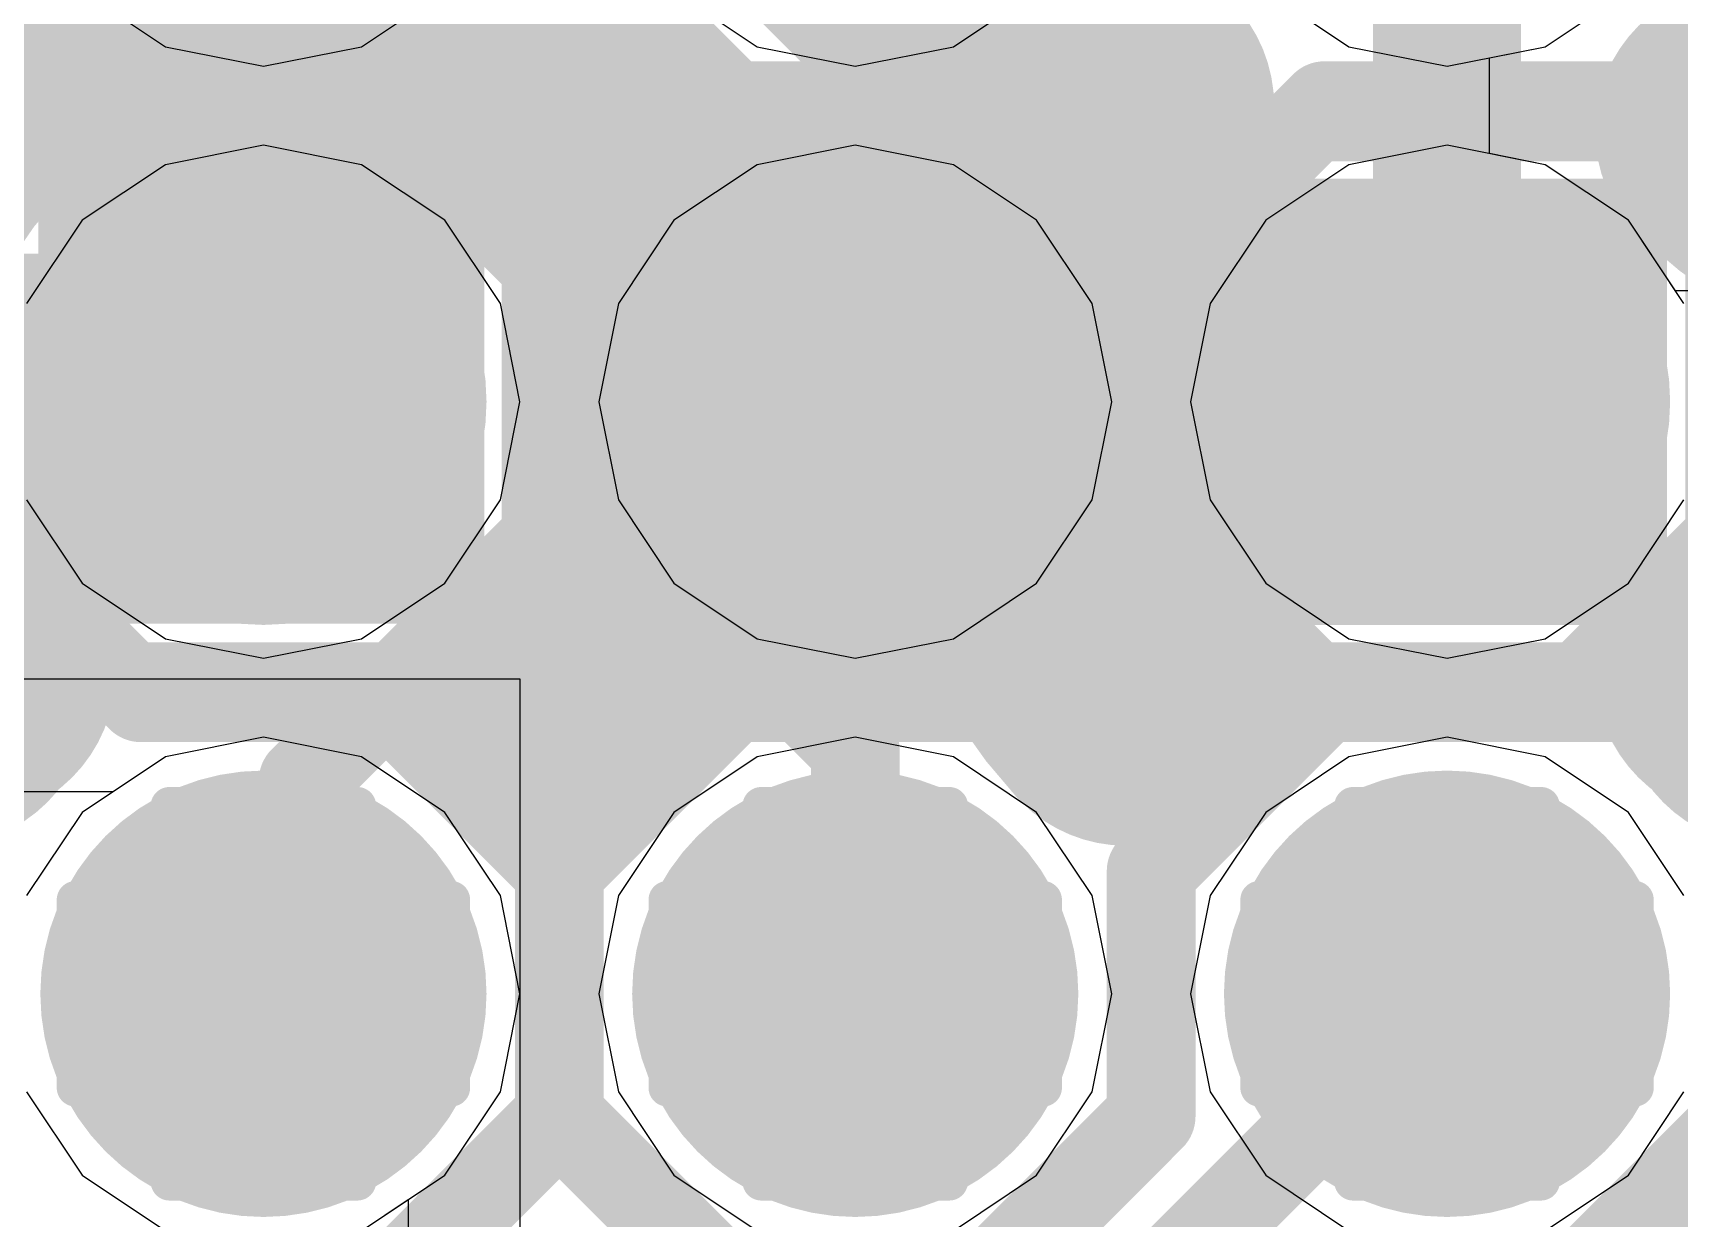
# Model space of a CAD drawing. Header units: millimetres. Extents: x 13 to 259, y -2 to 326.
# Drawn here: x 111.491 to 113.716, y 103.697 to 105.298 of the extents above; entities that cross this region are included whole.
import ezdxf

# ---------------------------------------------------------------- set-up
doc = ezdxf.new("R2010")
doc.units = ezdxf.units.MM
for name, color, linetype in [('BottomLayer', 5, 'Continuous'), ('BottomPaste', 16, 'Continuous'), ('BottomSolder', 6, 'Continuous'), ('ConnectLayer', 7, 'Continuous'), ('DrillDrawing', 1, 'Continuous'), ('Mechanical14', 56, 'Continuous'), ('Mechanical16', 56, 'Continuous'), ('MidLayer1', 16, 'Continuous'), ('MidLayer2', 76, 'Continuous'), ('MidLayer3', 90, 'Continuous'), ('MidLayer4', 156, 'Continuous'), ('MidLayer5', 130, 'Continuous'), ('MidLayer6', 216, 'Continuous'), ('MultiLayer', 9, 'Continuous'), ('TopLayer', 1, 'Continuous'), ('TopPaste', 8, 'Continuous'), ('TopSolder', 216, 'Continuous')]:
    doc.layers.add(name, color=color, linetype=linetype)

# ---------------------------------------------------------------- blocks, each defined once
blk = doc.blocks.new('CAPC0603X33N_B_11')
at = {"layer": 'BottomLayer'}
for points in [[(-0.575, -0.2), (-0.125, -0.2), (-0.575, 0.2), (-0.125, 0.2)], [(0.125, -0.2), (0.575, -0.2), (0.125, 0.2), (0.575, 0.2)]]:
    blk.add_solid(points, dxfattribs=at)
at = {"layer": 'BottomPaste'}
for points in [[(-0.575, -0.2), (-0.125, -0.2), (-0.575, 0.2), (-0.125, 0.2)], [(0.125, -0.2), (0.575, -0.2), (0.125, 0.2), (0.575, 0.2)]]:
    blk.add_solid(points, dxfattribs=at)
at = {"layer": 'BottomSolder'}
for points in [[(-0.6766, -0.3016), (-0.0234, -0.3016), (-0.6766, 0.3016), (-0.0234, 0.3016)], [(0.0234, -0.3016), (0.6766, -0.3016), (0.0234, 0.3016), (0.6766, 0.3016)]]:
    blk.add_solid(points, dxfattribs=at)
at = {"layer": 'Mechanical14', "const_width": 0.1}
for points in [[(-0.65, -0.25), (-0.65, 0.25)], [(0.65, 0.25), (-0.65, 0.25)], [(0.65, -0.25), (0.65, 0.25)], [(0.65, -0.25), (-0.65, -0.25)]]:
    blk.add_lwpolyline(points, dxfattribs=at)
at = {"layer": 'Mechanical14', "const_width": 0.05}
for points in [[(-0.675, 0.25, 1), (-0.625, 0.25, 1)], [(-0.675, 0.25, 1), (-0.625, 0.25, 1)], [(0.625, 0.25, 1), (0.675, 0.25, 1)], [(0.625, 0.25, 1), (0.675, 0.25, 1)], [(-0.675, -0.25, 1), (-0.625, -0.25, 1)], [(-0.675, -0.25, 1), (-0.625, -0.25, 1)], [(0.625, -0.25, 1), (0.675, -0.25, 1)], [(0.625, -0.25, 1), (0.675, -0.25, 1)]]:
    blk.add_lwpolyline(points, format="xyb", close=True, dxfattribs=at)
at = {"layer": 'Mechanical16', "const_width": 0.05}
for points in [[(-0.75, -0.35), (-0.75, 0.35)], [(0.75, 0.35), (-0.75, 0.35)], [(0.75, -0.35), (0.75, 0.35)], [(0, -0.3), (0, 0.3)], [(0.3, 0), (-0.3, 0)], [(0.75, -0.35), (-0.75, -0.35)]]:
    blk.add_lwpolyline(points, dxfattribs=at)
at = {"layer": 'Mechanical16', "const_width": 0.025}
for points in [[(-0.7625, 0.35, 1), (-0.7375, 0.35, 1)], [(-0.7625, 0.35, 1), (-0.7375, 0.35, 1)], [(0.7375, 0.35, 1), (0.7625, 0.35, 1)], [(0.7375, 0.35, 1), (0.7625, 0.35, 1)], [(-0.0125, 0.3, 1), (0.0125, 0.3, 1)], [(-0.3125, 0, 1), (-0.2875, 0, 1)], [(0.2875, 0, 1), (0.3125, 0, 1)], [(-0.0125, -0.3, 1), (0.0125, -0.3, 1)], [(-0.7625, -0.35, 1), (-0.7375, -0.35, 1)], [(-0.7625, -0.35, 1), (-0.7375, -0.35, 1)], [(0.7375, -0.35, 1), (0.7625, -0.35, 1)], [(0.7375, -0.35, 1), (0.7625, -0.35, 1)]]:
    blk.add_lwpolyline(points, format="xyb", close=True, dxfattribs=at)
blk = doc.blocks.new('CAPC0603X33N_B_28')
at = {"layer": 'BottomLayer'}
for points in [[(-0.575, -0.2), (-0.125, -0.2), (-0.575, 0.2), (-0.125, 0.2)], [(0.125, -0.2), (0.575, -0.2), (0.125, 0.2), (0.575, 0.2)]]:
    blk.add_solid(points, dxfattribs=at)
at = {"layer": 'BottomPaste'}
for points in [[(-0.575, -0.2), (-0.125, -0.2), (-0.575, 0.2), (-0.125, 0.2)], [(0.125, -0.2), (0.575, -0.2), (0.125, 0.2), (0.575, 0.2)]]:
    blk.add_solid(points, dxfattribs=at)
at = {"layer": 'BottomSolder'}
for points in [[(-0.6766, -0.3016), (-0.0234, -0.3016), (-0.6766, 0.3016), (-0.0234, 0.3016)], [(0.0234, -0.3016), (0.6766, -0.3016), (0.0234, 0.3016), (0.6766, 0.3016)]]:
    blk.add_solid(points, dxfattribs=at)
at = {"layer": 'Mechanical14', "const_width": 0.1}
for points in [[(-0.65, -0.25), (-0.65, 0.25)], [(-0.65, 0.25), (0.65, 0.25)], [(0.65, -0.25), (0.65, 0.25)], [(-0.65, -0.25), (0.65, -0.25)]]:
    blk.add_lwpolyline(points, dxfattribs=at)
at = {"layer": 'Mechanical14', "const_width": 0.05}
for points in [[(-0.675, 0.25, 1), (-0.625, 0.25, 1)], [(-0.675, 0.25, 1), (-0.625, 0.25, 1)], [(0.625, 0.25, 1), (0.675, 0.25, 1)], [(0.625, 0.25, 1), (0.675, 0.25, 1)], [(-0.675, -0.25, 1), (-0.625, -0.25, 1)], [(-0.675, -0.25, 1), (-0.625, -0.25, 1)], [(0.625, -0.25, 1), (0.675, -0.25, 1)], [(0.625, -0.25, 1), (0.675, -0.25, 1)]]:
    blk.add_lwpolyline(points, format="xyb", close=True, dxfattribs=at)
at = {"layer": 'Mechanical16', "const_width": 0.05}
for points in [[(-0.75, -0.35), (-0.75, 0.35)], [(-0.75, 0.35), (0.75, 0.35)], [(0.75, -0.35), (0.75, 0.35)], [(0, -0.3), (0, 0.3)], [(-0.3, 0), (0.3, 0)], [(-0.75, -0.35), (0.75, -0.35)]]:
    blk.add_lwpolyline(points, dxfattribs=at)
at = {"layer": 'Mechanical16', "const_width": 0.025}
for points in [[(-0.7625, 0.35, 1), (-0.7375, 0.35, 1)], [(-0.7625, 0.35, 1), (-0.7375, 0.35, 1)], [(0.7375, 0.35, 1), (0.7625, 0.35, 1)], [(0.7375, 0.35, 1), (0.7625, 0.35, 1)], [(-0.0125, 0.3, 1), (0.0125, 0.3, 1)], [(-0.3125, 0, 1), (-0.2875, 0, 1)], [(0.2875, 0, 1), (0.3125, 0, 1)], [(-0.0125, -0.3, 1), (0.0125, -0.3, 1)], [(-0.7625, -0.35, 1), (-0.7375, -0.35, 1)], [(-0.7625, -0.35, 1), (-0.7375, -0.35, 1)], [(0.7375, -0.35, 1), (0.7625, -0.35, 1)], [(0.7375, -0.35, 1), (0.7625, -0.35, 1)]]:
    blk.add_lwpolyline(points, format="xyb", close=True, dxfattribs=at)
blk = doc.blocks.new('BGA144C80P12X12_1000X1000X170_150')
at = {"layer": 'TopLayer', "const_width": 0.2}
for points in [[(-2.9, -0.4, 1), (-2.7, -0.4, 1)], [(-2.1, -0.4, 1), (-1.9, -0.4, 1)], [(-2.9, -1.2, 1), (-2.7, -1.2, 1)], [(-2.1, -1.2, 1), (-1.9, -1.2, 1)], [(-2.9, -2, 1), (-2.7, -2, 1)], [(-2.1, -2, 1), (-1.9, -2, 1)]]:
    blk.add_lwpolyline(points, format="xyb", close=True, dxfattribs=at)
at = {"layer": 'TopPaste', "const_width": 0.2}
for points in [[(-2.9, -0.4, 1), (-2.7, -0.4, 1)], [(-2.1, -0.4, 1), (-1.9, -0.4, 1)], [(-2.9, -1.2, 1), (-2.7, -1.2, 1)], [(-2.1, -1.2, 1), (-1.9, -1.2, 1)], [(-2.9, -2, 1), (-2.7, -2, 1)], [(-2.1, -2, 1), (-1.9, -2, 1)]]:
    blk.add_lwpolyline(points, format="xyb", close=True, dxfattribs=at)
at = {"layer": 'TopSolder', "const_width": 0.3016}
for points in [[(-2.9508, -0.4, 1), (-2.6492, -0.4, 1)], [(-2.1508, -0.4, 1), (-1.8492, -0.4, 1)], [(-2.9508, -1.2, 1), (-2.6492, -1.2, 1)], [(-2.1508, -1.2, 1), (-1.8492, -1.2, 1)], [(-2.9508, -2, 1), (-2.6492, -2, 1)], [(-2.1508, -2, 1), (-1.8492, -2, 1)]]:
    blk.add_lwpolyline(points, format="xyb", close=True, dxfattribs=at)

msp = doc.modelspace()

# ---------------------------------------------------------------- linework, layer by layer
at = {"layer": 'BottomLayer', "const_width": 0.25}
for points in [[(111.6778, 104.8, 1), (111.9278, 104.8, 1)], [(112.4778, 104.8, 1), (112.7278, 104.8, 1)], [(113.2778, 104.8, 1), (113.5278, 104.8, 1)], [(111.6778, 104, 1), (111.9278, 104, 1)], [(112.4778, 104, 1), (112.7278, 104, 1)], [(113.2778, 104, 1), (113.5278, 104, 1)]]:
    msp.add_lwpolyline(points, format="xyb", close=True, dxfattribs=at)
at = {"layer": 'ConnectLayer'}
for p, q in [((111.5577, 105.3549), (111.6702, 105.2797)), ((111.9355, 105.2797), (112.048, 105.3549)), ((112.3577, 105.3549), (112.4702, 105.2797)), ((112.7355, 105.2797), (112.848, 105.3549)), ((113.1577, 105.3549), (113.2702, 105.2797)), ((113.1577, 105.3549), (113.2702, 105.2797)), ((113.5355, 105.2797), (113.648, 105.3549)), ((113.5355, 105.2797), (113.648, 105.3549)), ((113.5355, 105.2797), (113.648, 105.3549)), ((111.6702, 105.2797), (111.8028, 105.2534)), ((111.8028, 105.2534), (111.9355, 105.2797)), ((112.4702, 105.2797), (112.6028, 105.2534)), ((112.6028, 105.2534), (112.7355, 105.2797)), ((113.2702, 105.2797), (113.4028, 105.2534)), ((113.2702, 105.2797), (113.4028, 105.2534)), ((113.4028, 105.2534), (113.5355, 105.2797)), ((113.4028, 105.2534), (113.5355, 105.2797)), ((113.4602, 105.2648), (113.5355, 105.2797)), ((113.4602, 105.1353), (113.4602, 105.2648)), ((111.8028, 105.1467), (111.6702, 105.1203)), ((111.9355, 105.1203), (111.8028, 105.1467)), ((112.6028, 105.1467), (112.4702, 105.1203)), ((112.7355, 105.1203), (112.6028, 105.1467)), ((113.4028, 105.1467), (113.2702, 105.1203)), ((113.4028, 105.1467), (113.2702, 105.1203)), ((113.5355, 105.1203), (113.4028, 105.1467)), ((113.5355, 105.1203), (113.4028, 105.1467)), ((113.5355, 105.1203), (113.4602, 105.1353)), ((111.6702, 105.1203), (111.5577, 105.0451)), ((112.048, 105.0451), (111.9355, 105.1203)), ((112.4702, 105.1203), (112.3577, 105.0451)), ((112.848, 105.0451), (112.7355, 105.1203)), ((113.2702, 105.1203), (113.1577, 105.0451)), ((113.2702, 105.1203), (113.1577, 105.0451)), ((113.648, 105.0451), (113.5355, 105.1203)), ((113.648, 105.0451), (113.5355, 105.1203)), ((113.648, 105.0451), (113.5355, 105.1203)), ((111.5577, 105.0451), (111.4826, 104.9327)), ((112.1231, 104.9327), (112.048, 105.0451)), ((112.3577, 105.0451), (112.2826, 104.9327)), ((112.9231, 104.9327), (112.848, 105.0451)), ((113.1577, 105.0451), (113.0826, 104.9327)), ((113.1577, 105.0451), (113.0826, 104.9327)), ((113.7231, 104.9327), (113.648, 105.0451)), ((113.7231, 104.9327), (113.648, 105.0451)), ((113.7115, 104.95), (113.648, 105.0451)), ((113.8942, 104.95), (113.7115, 104.95)), ((112.1495, 104.8), (112.1231, 104.9327)), ((112.2826, 104.9327), (112.2562, 104.8)), ((112.9495, 104.8), (112.9231, 104.9327)), ((113.0826, 104.9327), (113.0562, 104.8)), ((113.0826, 104.9327), (113.0562, 104.8)), ((112.1231, 104.6673), (112.1495, 104.8)), ((112.2562, 104.8), (112.2826, 104.6673)), ((112.9231, 104.6673), (112.9495, 104.8)), ((113.0562, 104.8), (113.0826, 104.6673)), ((113.0562, 104.8), (113.0826, 104.6673)), ((111.4826, 104.6673), (111.5577, 104.5549)), ((112.048, 104.5549), (112.1231, 104.6673)), ((112.2826, 104.6673), (112.3577, 104.5549)), ((112.848, 104.5549), (112.9231, 104.6673)), ((113.0826, 104.6673), (113.1577, 104.5549)), ((113.0826, 104.6673), (113.1577, 104.5549)), ((113.648, 104.5549), (113.7231, 104.6673)), ((113.648, 104.5549), (113.7231, 104.6673)), ((111.5577, 104.5549), (111.6702, 104.4797)), ((111.9355, 104.4797), (112.048, 104.5549)), ((112.3577, 104.5549), (112.4702, 104.4797)), ((112.7355, 104.4797), (112.848, 104.5549)), ((113.1577, 104.5549), (113.2702, 104.4797)), ((113.1577, 104.5549), (113.2702, 104.4797)), ((113.5355, 104.4797), (113.648, 104.5549)), ((113.5355, 104.4797), (113.648, 104.5549)), ((111.6702, 104.4797), (111.8028, 104.4534)), ((111.8028, 104.4534), (111.9355, 104.4797)), ((112.4702, 104.4797), (112.6028, 104.4534)), ((112.6028, 104.4534), (112.7355, 104.4797)), ((113.2702, 104.4797), (113.4028, 104.4534)), ((113.2702, 104.4797), (113.4028, 104.4534)), ((113.4028, 104.4534), (113.5355, 104.4797)), ((113.4028, 104.4534), (113.5355, 104.4797)), ((112.15, 104.425), (110.4336, 104.425)), ((112.15, 103.2882), (112.15, 104.425)), ((111.8028, 104.3467), (111.6702, 104.3203)), ((111.9355, 104.3203), (111.8028, 104.3467)), ((112.6028, 104.3467), (112.4702, 104.3203)), ((112.6028, 104.3467), (112.4702, 104.3203)), ((112.7355, 104.3203), (112.6028, 104.3467)), ((112.7355, 104.3203), (112.6028, 104.3467)), ((113.4028, 104.3467), (113.2702, 104.3203)), ((113.4028, 104.3467), (113.2702, 104.3203)), ((113.5355, 104.3203), (113.4028, 104.3467)), ((113.5355, 104.3203), (113.4028, 104.3467)), ((111.6702, 104.3203), (111.5577, 104.2451)), ((112.048, 104.2451), (111.9355, 104.3203)), ((112.4702, 104.3203), (112.3577, 104.2451)), ((112.4702, 104.3203), (112.3577, 104.2451)), ((112.848, 104.2451), (112.7355, 104.3203)), ((112.848, 104.2451), (112.7355, 104.3203)), ((113.2702, 104.3203), (113.1577, 104.2451)), ((113.2702, 104.3203), (113.1577, 104.2451)), ((113.648, 104.2451), (113.5355, 104.3203)), ((113.648, 104.2451), (113.5355, 104.3203)), ((110.4336, 104.2735), (111.6001, 104.2735)), ((111.6001, 104.2735), (111.5577, 104.2451)), ((111.5577, 104.2451), (111.4826, 104.1327)), ((111.5577, 104.2451), (111.4826, 104.1327)), ((112.1231, 104.1327), (112.048, 104.2451)), ((112.3577, 104.2451), (112.2826, 104.1327)), ((112.3577, 104.2451), (112.2826, 104.1327)), ((112.9231, 104.1327), (112.848, 104.2451)), ((112.9231, 104.1327), (112.848, 104.2451)), ((113.1577, 104.2451), (113.0826, 104.1327)), ((113.1577, 104.2451), (113.0826, 104.1327)), ((113.7231, 104.1327), (113.648, 104.2451)), ((113.7231, 104.1327), (113.648, 104.2451)), ((112.1495, 104), (112.1231, 104.1327)), ((112.2826, 104.1327), (112.2562, 104)), ((112.2826, 104.1327), (112.2562, 104)), ((112.9495, 104), (112.9231, 104.1327)), ((112.9495, 104), (112.9231, 104.1327)), ((113.0826, 104.1327), (113.0562, 104)), ((113.0826, 104.1327), (113.0562, 104)), ((112.1231, 103.8674), (112.1495, 104)), ((112.2562, 104), (112.2826, 103.8674)), ((112.2562, 104), (112.2826, 103.8674)), ((112.9231, 103.8674), (112.9495, 104)), ((112.9231, 103.8674), (112.9495, 104)), ((113.0562, 104), (113.0826, 103.8674)), ((113.0562, 104), (113.0826, 103.8674)), ((111.4826, 103.8674), (111.5577, 103.7549)), ((111.4826, 103.8674), (111.5577, 103.7549)), ((112.048, 103.7549), (112.1231, 103.8674)), ((112.2826, 103.8674), (112.3577, 103.7549)), ((112.2826, 103.8674), (112.3577, 103.7549)), ((112.848, 103.7549), (112.9231, 103.8674)), ((112.848, 103.7549), (112.9231, 103.8674)), ((113.0826, 103.8674), (113.1577, 103.7549)), ((113.0826, 103.8674), (113.1577, 103.7549)), ((113.648, 103.7549), (113.7231, 103.8674)), ((113.648, 103.7549), (113.7231, 103.8674)), ((111.5577, 103.7549), (111.6702, 103.6797)), ((111.5577, 103.7549), (111.6702, 103.6797)), ((111.9355, 103.6797), (112.048, 103.7549)), ((112.3577, 103.7549), (112.4702, 103.6797)), ((112.3577, 103.7549), (112.4702, 103.6797)), ((112.7355, 103.6797), (112.848, 103.7549)), ((112.7355, 103.6797), (112.848, 103.7549)), ((113.1577, 103.7549), (113.2702, 103.6797)), ((113.1577, 103.7549), (113.2702, 103.6797)), ((113.5355, 103.6797), (113.648, 103.7549)), ((113.5355, 103.6797), (113.648, 103.7549)), ((111.9355, 103.6797), (111.9985, 103.7218)), ((111.9985, 103.7218), (111.9985, 103.4782))]:
    msp.add_line(p, q, dxfattribs=at)
at = {"layer": 'ConnectLayer', "const_width": 0.4}
for points in [[(110.5272, 106.6957), (111.8337, 105.3892)], [(110.5272, 106.6957), (111.8337, 105.3892)], [(112.1491, 105.9223), (112.9251, 105.1463)], [(112.1491, 105.9223), (112.9251, 105.1463)], [(110.4672, 104.5275), (111.7519, 105.8122)], [(110.4672, 104.5275), (111.7519, 105.8122)], [(112.0987, 105.3105), (112.5983, 105.81)], [(112.0987, 105.3105), (112.5983, 105.81)], [(112.3911, 104.7543), (112.911, 105.2742)], [(112.3911, 104.7543), (112.911, 105.2742)], [(112.392, 104.8309), (112.6337, 104.5892)], [(112.392, 104.8309), (112.6337, 104.5892)]]:
    msp.add_lwpolyline(points, dxfattribs=at)
for points in [[(112.9691, 105.2, -0.320963), (112.8843, 105.8815)], [(112.9691, 105.2, -0.320963), (112.8843, 105.8815)], [(111.2843, 104.5185, -1.285638), (112.3928, 104.8)], [(111.2843, 104.5185, -1.285638), (112.3928, 104.8)], [(112.8843, 104.5185, -0.320963), (112.9691, 105.2)], [(112.8843, 104.5185, -0.320963), (112.9691, 105.2)], [(113.8365, 105.2, -0.062), (113.9214, 105.0815)], [(113.8365, 105.2, -0.062), (113.9214, 105.0815)], [(113.9214, 105.0815, -0.062), (113.8028, 105.1663)], [(113.9214, 105.0815, -0.062), (113.8028, 105.1663)], [(112.3928, 104.8, -0.124972), (112.3214, 104.5185)], [(112.3928, 104.8, -0.124972), (112.3214, 104.5185)], [(112.3214, 104.5185, -0.253912), (112.8843, 104.5185)], [(112.3214, 104.5185, -0.253912), (112.8843, 104.5185)], [(111.3691, 104.4, -0.062001), (111.2843, 104.5185)], [(111.2843, 104.5185, -0.062001), (111.4028, 104.4337)], [(111.2843, 104.5185, -0.062001), (111.4028, 104.4337)], [(111.3691, 104.4, -0.062001), (111.2843, 104.5185)], [(112.2028, 104.4337, -0.062), (112.3214, 104.5185)], [(112.2028, 104.4337, -0.062), (112.3214, 104.5185)], [(112.3214, 104.5185, -0.062), (112.2365, 104.4)], [(112.3214, 104.5185, -0.062), (112.2365, 104.4)], [(112.8843, 104.5185, -0.062), (113.0028, 104.4337)], [(112.9691, 104.4, -0.062), (112.8843, 104.5185)], [(112.9691, 104.4, -0.062), (112.8843, 104.5185)], [(112.8843, 104.5185, -0.062), (113.0028, 104.4337)], [(113.8028, 104.4337, -0.062001), (113.9214, 104.5185)], [(113.8028, 104.4337, -0.062001), (113.9214, 104.5185)], [(113.9214, 104.5185, -0.062001), (113.8365, 104.4)], [(113.9214, 104.5185, -0.062001), (113.8365, 104.4)]]:
    msp.add_lwpolyline(points, format="xyb", dxfattribs=at)
at = {"layer": 'ConnectLayer', "const_width": 0.2}
for points in [[(111.7337, 105.3892, 1), (111.9337, 105.3892, 1)], [(111.7337, 105.3892, 1), (111.9337, 105.3892, 1)], [(111.9987, 105.3105, 1), (112.1987, 105.3105, 1)], [(111.9987, 105.3105, 1), (112.1987, 105.3105, 1)], [(112.811, 105.2742, 1), (113.011, 105.2742, 1)], [(112.811, 105.2742, 1), (113.011, 105.2742, 1)], [(112.8691, 105.2, 1), (113.0691, 105.2, 1)], [(112.8691, 105.2, 1), (113.0691, 105.2, 1)], [(112.8691, 105.2, 1), (113.0691, 105.2, 1)], [(112.8691, 105.2, 1), (113.0691, 105.2, 1)], [(113.7365, 105.2, 1), (113.9365, 105.2, 1)], [(113.7365, 105.2, 1), (113.9365, 105.2, 1)], [(113.7028, 105.1663, 1), (113.9028, 105.1663, 1)], [(113.7028, 105.1663, 1), (113.9028, 105.1663, 1)], [(112.8251, 105.1463, 1), (113.0251, 105.1463, 1)], [(112.8251, 105.1463, 1), (113.0251, 105.1463, 1)], [(112.292, 104.8309, 1), (112.492, 104.8309, 1)], [(112.292, 104.8309, 1), (112.492, 104.8309, 1)], [(112.2928, 104.8, 1), (112.4928, 104.8, 1)], [(112.2928, 104.8, 1), (112.4928, 104.8, 1)], [(112.2928, 104.8, 1), (112.4928, 104.8, 1)], [(112.2928, 104.8, 1), (112.4928, 104.8, 1)], [(112.2911, 104.7543, 1), (112.4911, 104.7543, 1)], [(112.2911, 104.7543, 1), (112.4911, 104.7543, 1)], [(112.5337, 104.5892, 1), (112.7337, 104.5892, 1)], [(112.5337, 104.5892, 1), (112.7337, 104.5892, 1)], [(112.2214, 104.5185, 1), (112.4214, 104.5185, 1)], [(112.2214, 104.5185, 1), (112.4214, 104.5185, 1)], [(112.2214, 104.5185, 1), (112.4214, 104.5185, 1)], [(112.2214, 104.5185, 1), (112.4214, 104.5185, 1)], [(112.2214, 104.5185, 1), (112.4214, 104.5185, 1)], [(112.2214, 104.5185, 1), (112.4214, 104.5185, 1)], [(112.2214, 104.5185, 1), (112.4214, 104.5185, 1)], [(112.2214, 104.5185, 1), (112.4214, 104.5185, 1)], [(112.7843, 104.5185, 1), (112.9843, 104.5185, 1)], [(112.7843, 104.5185, 1), (112.9843, 104.5185, 1)], [(112.7843, 104.5185, 1), (112.9843, 104.5185, 1)], [(112.7843, 104.5185, 1), (112.9843, 104.5185, 1)], [(112.7843, 104.5185, 1), (112.9843, 104.5185, 1)], [(112.7843, 104.5185, 1), (112.9843, 104.5185, 1)], [(112.7843, 104.5185, 1), (112.9843, 104.5185, 1)], [(112.7843, 104.5185, 1), (112.9843, 104.5185, 1)], [(111.3028, 104.4337, 1), (111.5028, 104.4337, 1)], [(111.3028, 104.4337, 1), (111.5028, 104.4337, 1)], [(112.1028, 104.4337, 1), (112.3028, 104.4337, 1)], [(112.1028, 104.4337, 1), (112.3028, 104.4337, 1)], [(112.9028, 104.4337, 1), (113.1028, 104.4337, 1)], [(112.9028, 104.4337, 1), (113.1028, 104.4337, 1)], [(113.7028, 104.4337, 1), (113.9028, 104.4337, 1)], [(113.7028, 104.4337, 1), (113.9028, 104.4337, 1)], [(111.2691, 104.4, 1), (111.4691, 104.4, 1)], [(111.2691, 104.4, 1), (111.4691, 104.4, 1)], [(112.1365, 104.4, 1), (112.3365, 104.4, 1)], [(112.1365, 104.4, 1), (112.3365, 104.4, 1)], [(112.8691, 104.4, 1), (113.0691, 104.4, 1)], [(112.8691, 104.4, 1), (113.0691, 104.4, 1)], [(113.7365, 104.4, 1), (113.9365, 104.4, 1)], [(113.7365, 104.4, 1), (113.9365, 104.4, 1)]]:
    msp.add_lwpolyline(points, format="xyb", close=True, dxfattribs=at)
at = {"layer": 'DrillDrawing', "const_width": 0.0508}
for points in [[(111.6758, 104.927), (111.6758, 105.054)], [(111.6758, 105.054), (111.9298, 105.054)], [(111.9298, 104.927), (111.9298, 105.054)], [(112.4758, 104.927), (112.4758, 105.054)], [(112.4758, 105.054), (112.7298, 105.054)], [(112.7298, 104.927), (112.7298, 105.054)], [(113.2758, 104.927), (113.2758, 105.054)], [(113.2758, 105.054), (113.5298, 105.054)], [(113.5298, 104.927), (113.5298, 105.054)], [(111.5488, 104.673), (111.5488, 104.927)], [(111.5488, 104.927), (111.6758, 104.927)], [(111.9298, 104.927), (112.0568, 104.927)], [(112.0568, 104.673), (112.0568, 104.927)], [(112.3488, 104.673), (112.3488, 104.927)], [(112.3488, 104.927), (112.4758, 104.927)], [(112.7298, 104.927), (112.8568, 104.927)], [(112.8568, 104.673), (112.8568, 104.927)], [(113.1488, 104.673), (113.1488, 104.927)], [(113.1488, 104.927), (113.2758, 104.927)], [(113.5298, 104.927), (113.6568, 104.927)], [(113.6568, 104.673), (113.6568, 104.927)], [(111.5488, 104.673), (111.6758, 104.673)], [(111.6758, 104.546), (111.6758, 104.673)], [(111.9298, 104.673), (112.0568, 104.673)], [(111.9298, 104.546), (111.9298, 104.673)], [(112.3488, 104.673), (112.4758, 104.673)], [(112.4758, 104.546), (112.4758, 104.673)], [(112.7298, 104.673), (112.8568, 104.673)], [(112.7298, 104.546), (112.7298, 104.673)], [(113.1488, 104.673), (113.2758, 104.673)], [(113.2758, 104.546), (113.2758, 104.673)], [(113.5298, 104.673), (113.6568, 104.673)], [(113.5298, 104.546), (113.5298, 104.673)], [(111.6758, 104.546), (111.9298, 104.546)], [(112.4758, 104.546), (112.7298, 104.546)], [(113.2758, 104.546), (113.5298, 104.546)], [(111.6758, 104.127), (111.6758, 104.254)], [(111.6758, 104.254), (111.9298, 104.254)], [(111.9298, 104.127), (111.9298, 104.254)], [(112.4758, 104.127), (112.4758, 104.254)], [(112.4758, 104.254), (112.7298, 104.254)], [(112.7298, 104.127), (112.7298, 104.254)], [(113.2758, 104.127), (113.2758, 104.254)], [(113.2758, 104.254), (113.5298, 104.254)], [(113.5298, 104.127), (113.5298, 104.254)], [(111.5488, 103.873), (111.5488, 104.127)], [(111.5488, 104.127), (111.6758, 104.127)], [(111.9298, 104.127), (112.0568, 104.127)], [(112.0568, 103.873), (112.0568, 104.127)], [(112.3488, 103.873), (112.3488, 104.127)], [(112.3488, 104.127), (112.4758, 104.127)], [(112.7298, 104.127), (112.8568, 104.127)], [(112.8568, 103.873), (112.8568, 104.127)], [(113.1488, 103.873), (113.1488, 104.127)], [(113.1488, 104.127), (113.2758, 104.127)], [(113.5298, 104.127), (113.6568, 104.127)], [(113.6568, 103.873), (113.6568, 104.127)], [(111.5488, 103.873), (111.6758, 103.873)], [(111.6758, 103.746), (111.6758, 103.873)], [(111.9298, 103.873), (112.0568, 103.873)], [(111.9298, 103.746), (111.9298, 103.873)], [(112.3488, 103.873), (112.4758, 103.873)], [(112.4758, 103.746), (112.4758, 103.873)], [(112.7298, 103.873), (112.8568, 103.873)], [(112.7298, 103.746), (112.7298, 103.873)], [(113.1488, 103.873), (113.2758, 103.873)], [(113.2758, 103.746), (113.2758, 103.873)], [(113.5298, 103.873), (113.6568, 103.873)], [(113.5298, 103.746), (113.5298, 103.873)], [(111.6758, 103.746), (111.9298, 103.746)], [(112.4758, 103.746), (112.7298, 103.746)], [(113.2758, 103.746), (113.5298, 103.746)]]:
    msp.add_lwpolyline(points, dxfattribs=at)
at = {"layer": 'DrillDrawing', "const_width": 0.0254}
for points in [[(111.6631, 105.054, 1), (111.6885, 105.054, 1)], [(111.6631, 105.054, 1), (111.6885, 105.054, 1)], [(111.9171, 105.054, 1), (111.9425, 105.054, 1)], [(111.9171, 105.054, 1), (111.9425, 105.054, 1)], [(112.4631, 105.054, 1), (112.4885, 105.054, 1)], [(112.4631, 105.054, 1), (112.4885, 105.054, 1)], [(112.7171, 105.054, 1), (112.7425, 105.054, 1)], [(112.7171, 105.054, 1), (112.7425, 105.054, 1)], [(113.2631, 105.054, 1), (113.2885, 105.054, 1)], [(113.2631, 105.054, 1), (113.2885, 105.054, 1)], [(113.5171, 105.054, 1), (113.5425, 105.054, 1)], [(113.5171, 105.054, 1), (113.5425, 105.054, 1)], [(111.5361, 104.927, 1), (111.5615, 104.927, 1)], [(111.5361, 104.927, 1), (111.5615, 104.927, 1)], [(111.6631, 104.927, 1), (111.6885, 104.927, 1)], [(111.6631, 104.927, 1), (111.6885, 104.927, 1)], [(111.9171, 104.927, 1), (111.9425, 104.927, 1)], [(111.9171, 104.927, 1), (111.9425, 104.927, 1)], [(112.0441, 104.927, 1), (112.0695, 104.927, 1)], [(112.0441, 104.927, 1), (112.0695, 104.927, 1)], [(112.3361, 104.927, 1), (112.3615, 104.927, 1)], [(112.3361, 104.927, 1), (112.3615, 104.927, 1)], [(112.4631, 104.927, 1), (112.4885, 104.927, 1)], [(112.4631, 104.927, 1), (112.4885, 104.927, 1)], [(112.7171, 104.927, 1), (112.7425, 104.927, 1)], [(112.7171, 104.927, 1), (112.7425, 104.927, 1)], [(112.8441, 104.927, 1), (112.8695, 104.927, 1)], [(112.8441, 104.927, 1), (112.8695, 104.927, 1)], [(113.1361, 104.927, 1), (113.1615, 104.927, 1)], [(113.1361, 104.927, 1), (113.1615, 104.927, 1)], [(113.2631, 104.927, 1), (113.2885, 104.927, 1)], [(113.2631, 104.927, 1), (113.2885, 104.927, 1)], [(113.5171, 104.927, 1), (113.5425, 104.927, 1)], [(113.5171, 104.927, 1), (113.5425, 104.927, 1)], [(113.6441, 104.927, 1), (113.6695, 104.927, 1)], [(113.6441, 104.927, 1), (113.6695, 104.927, 1)], [(111.5361, 104.673, 1), (111.5615, 104.673, 1)], [(111.5361, 104.673, 1), (111.5615, 104.673, 1)], [(111.6631, 104.673, 1), (111.6885, 104.673, 1)], [(111.6631, 104.673, 1), (111.6885, 104.673, 1)], [(111.9171, 104.673, 1), (111.9425, 104.673, 1)], [(111.9171, 104.673, 1), (111.9425, 104.673, 1)], [(112.0441, 104.673, 1), (112.0695, 104.673, 1)], [(112.0441, 104.673, 1), (112.0695, 104.673, 1)], [(112.3361, 104.673, 1), (112.3615, 104.673, 1)], [(112.3361, 104.673, 1), (112.3615, 104.673, 1)], [(112.4631, 104.673, 1), (112.4885, 104.673, 1)], [(112.4631, 104.673, 1), (112.4885, 104.673, 1)], [(112.7171, 104.673, 1), (112.7425, 104.673, 1)], [(112.7171, 104.673, 1), (112.7425, 104.673, 1)], [(112.8441, 104.673, 1), (112.8695, 104.673, 1)], [(112.8441, 104.673, 1), (112.8695, 104.673, 1)], [(113.1361, 104.673, 1), (113.1615, 104.673, 1)], [(113.1361, 104.673, 1), (113.1615, 104.673, 1)], [(113.2631, 104.673, 1), (113.2885, 104.673, 1)], [(113.2631, 104.673, 1), (113.2885, 104.673, 1)], [(113.5171, 104.673, 1), (113.5425, 104.673, 1)], [(113.5171, 104.673, 1), (113.5425, 104.673, 1)], [(113.6441, 104.673, 1), (113.6695, 104.673, 1)], [(113.6441, 104.673, 1), (113.6695, 104.673, 1)], [(111.6631, 104.546, 1), (111.6885, 104.546, 1)], [(111.6631, 104.546, 1), (111.6885, 104.546, 1)], [(111.9171, 104.546, 1), (111.9425, 104.546, 1)], [(111.9171, 104.546, 1), (111.9425, 104.546, 1)], [(112.4631, 104.546, 1), (112.4885, 104.546, 1)], [(112.4631, 104.546, 1), (112.4885, 104.546, 1)], [(112.7171, 104.546, 1), (112.7425, 104.546, 1)], [(112.7171, 104.546, 1), (112.7425, 104.546, 1)], [(113.2631, 104.546, 1), (113.2885, 104.546, 1)], [(113.2631, 104.546, 1), (113.2885, 104.546, 1)], [(113.5171, 104.546, 1), (113.5425, 104.546, 1)], [(113.5171, 104.546, 1), (113.5425, 104.546, 1)], [(111.6631, 104.254, 1), (111.6885, 104.254, 1)], [(111.6631, 104.254, 1), (111.6885, 104.254, 1)], [(111.9171, 104.254, 1), (111.9425, 104.254, 1)], [(111.9171, 104.254, 1), (111.9425, 104.254, 1)], [(112.4631, 104.254, 1), (112.4885, 104.254, 1)], [(112.4631, 104.254, 1), (112.4885, 104.254, 1)], [(112.7171, 104.254, 1), (112.7425, 104.254, 1)], [(112.7171, 104.254, 1), (112.7425, 104.254, 1)], [(113.2631, 104.254, 1), (113.2885, 104.254, 1)], [(113.2631, 104.254, 1), (113.2885, 104.254, 1)], [(113.5171, 104.254, 1), (113.5425, 104.254, 1)], [(113.5171, 104.254, 1), (113.5425, 104.254, 1)], [(111.5361, 104.127, 1), (111.5615, 104.127, 1)], [(111.5361, 104.127, 1), (111.5615, 104.127, 1)], [(111.6631, 104.127, 1), (111.6885, 104.127, 1)], [(111.6631, 104.127, 1), (111.6885, 104.127, 1)], [(111.9171, 104.127, 1), (111.9425, 104.127, 1)], [(111.9171, 104.127, 1), (111.9425, 104.127, 1)], [(112.0441, 104.127, 1), (112.0695, 104.127, 1)], [(112.0441, 104.127, 1), (112.0695, 104.127, 1)], [(112.3361, 104.127, 1), (112.3615, 104.127, 1)], [(112.3361, 104.127, 1), (112.3615, 104.127, 1)], [(112.4631, 104.127, 1), (112.4885, 104.127, 1)], [(112.4631, 104.127, 1), (112.4885, 104.127, 1)], [(112.7171, 104.127, 1), (112.7425, 104.127, 1)], [(112.7171, 104.127, 1), (112.7425, 104.127, 1)], [(112.8441, 104.127, 1), (112.8695, 104.127, 1)], [(112.8441, 104.127, 1), (112.8695, 104.127, 1)], [(113.1361, 104.127, 1), (113.1615, 104.127, 1)], [(113.1361, 104.127, 1), (113.1615, 104.127, 1)], [(113.2631, 104.127, 1), (113.2885, 104.127, 1)], [(113.2631, 104.127, 1), (113.2885, 104.127, 1)], [(113.5171, 104.127, 1), (113.5425, 104.127, 1)], [(113.5171, 104.127, 1), (113.5425, 104.127, 1)], [(113.6441, 104.127, 1), (113.6695, 104.127, 1)], [(113.6441, 104.127, 1), (113.6695, 104.127, 1)], [(111.5361, 103.873, 1), (111.5615, 103.873, 1)], [(111.5361, 103.873, 1), (111.5615, 103.873, 1)], [(111.6631, 103.873, 1), (111.6885, 103.873, 1)], [(111.6631, 103.873, 1), (111.6885, 103.873, 1)], [(111.9171, 103.873, 1), (111.9425, 103.873, 1)], [(111.9171, 103.873, 1), (111.9425, 103.873, 1)], [(112.0441, 103.873, 1), (112.0695, 103.873, 1)], [(112.0441, 103.873, 1), (112.0695, 103.873, 1)], [(112.3361, 103.873, 1), (112.3615, 103.873, 1)], [(112.3361, 103.873, 1), (112.3615, 103.873, 1)], [(112.4631, 103.873, 1), (112.4885, 103.873, 1)], [(112.4631, 103.873, 1), (112.4885, 103.873, 1)], [(112.7171, 103.873, 1), (112.7425, 103.873, 1)], [(112.7171, 103.873, 1), (112.7425, 103.873, 1)], [(112.8441, 103.873, 1), (112.8695, 103.873, 1)], [(112.8441, 103.873, 1), (112.8695, 103.873, 1)], [(113.1361, 103.873, 1), (113.1615, 103.873, 1)], [(113.1361, 103.873, 1), (113.1615, 103.873, 1)], [(113.2631, 103.873, 1), (113.2885, 103.873, 1)], [(113.2631, 103.873, 1), (113.2885, 103.873, 1)], [(113.5171, 103.873, 1), (113.5425, 103.873, 1)], [(113.5171, 103.873, 1), (113.5425, 103.873, 1)], [(113.6441, 103.873, 1), (113.6695, 103.873, 1)], [(113.6441, 103.873, 1), (113.6695, 103.873, 1)], [(111.6631, 103.746, 1), (111.6885, 103.746, 1)], [(111.6631, 103.746, 1), (111.6885, 103.746, 1)], [(111.9171, 103.746, 1), (111.9425, 103.746, 1)], [(111.9171, 103.746, 1), (111.9425, 103.746, 1)], [(112.4631, 103.746, 1), (112.4885, 103.746, 1)], [(112.4631, 103.746, 1), (112.4885, 103.746, 1)], [(112.7171, 103.746, 1), (112.7425, 103.746, 1)], [(112.7171, 103.746, 1), (112.7425, 103.746, 1)], [(113.2631, 103.746, 1), (113.2885, 103.746, 1)], [(113.2631, 103.746, 1), (113.2885, 103.746, 1)], [(113.5171, 103.746, 1), (113.5425, 103.746, 1)], [(113.5171, 103.746, 1), (113.5425, 103.746, 1)]]:
    msp.add_lwpolyline(points, format="xyb", close=True, dxfattribs=at)
at = {"layer": 'MidLayer1', "const_width": 0.2}
for points in [[(111.7028, 104.8, 1), (111.9028, 104.8, 1)], [(112.5028, 104.8, 1), (112.7028, 104.8, 1)], [(113.3028, 104.8, 1), (113.5028, 104.8, 1)], [(111.7028, 104, 1), (111.9028, 104, 1)], [(112.5028, 104, 1), (112.7028, 104, 1)], [(113.3028, 104, 1), (113.5028, 104, 1)]]:
    msp.add_lwpolyline(points, format="xyb", close=True, dxfattribs=at)
at = {"layer": 'MidLayer2'}
for points, const_width in [([(111.7028, 104.8, 1), (111.9028, 104.8, 1)], 0.2), ([(112.5028, 104.8, 1), (112.7028, 104.8, 1)], 0.2), ([(113.3028, 104.8, 1), (113.5028, 104.8, 1)], 0.2), ([(113.2072, 104.4, 1), (113.2672, 104.4, 1)], 0.06), ([(113.2072, 104.4, 1), (113.2672, 104.4, 1)], 0.06), ([(113.5385, 104.4, 1), (113.5985, 104.4, 1)], 0.06), ([(113.5385, 104.4, 1), (113.5985, 104.4, 1)], 0.06), ([(112.9728, 104.1657, 1), (113.0328, 104.1657, 1)], 0.06), ([(112.9728, 104.1657, 1), (113.0328, 104.1657, 1)], 0.06), ([(111.7028, 104, 1), (111.9028, 104, 1)], 0.2), ([(112.5028, 104, 1), (112.7028, 104, 1)], 0.2), ([(113.3028, 104, 1), (113.5028, 104, 1)], 0.2), ([(112.9728, 103.8343, 1), (113.0328, 103.8343, 1)], 0.06), ([(112.9728, 103.8343, 1), (113.0328, 103.8343, 1)], 0.06)]:
    msp.add_lwpolyline(points, format="xyb", close=True, dxfattribs=dict(at, const_width=const_width))
at = {"layer": 'MidLayer2', "const_width": 0.12}
for points in [[(113.5685, 104.4), (113.8028, 104.6343)], [(113.0028, 104.1657), (113.2372, 104.4)], [(113.2372, 104.4), (113.5685, 104.4)], [(113.0028, 103.8343), (113.0028, 104.1657)], [(112.7685, 103.6), (113.0028, 103.8343)], [(113.5685, 103.6), (113.8028, 103.8343)]]:
    msp.add_lwpolyline(points, dxfattribs=at)
at = {"layer": 'MidLayer3'}
for points, const_width in [([(113.4028, 104.8), (113.4028, 105.6)], 0.2), ([(111.4028, 105.4343), (111.6372, 105.2)], 0.12), ([(112.2028, 105.4343), (112.4372, 105.2)], 0.12), ([(111.6372, 105.2), (111.9685, 105.2)], 0.12), ([(111.9685, 105.2), (112.2028, 104.9657)], 0.12), ([(112.4372, 105.2), (112.7685, 105.2)], 0.12), ([(112.7685, 105.2), (113.0028, 104.9657)], 0.12), ([(112.2028, 104.6343), (112.2028, 104.9657)], 0.12), ([(113.0028, 104.6343), (113.0028, 104.9657)], 0.12), ([(111.4028, 104.6343), (111.6372, 104.4)], 0.12), ([(112.2028, 104.6343), (112.4372, 104.4)], 0.12), ([(113.0028, 104.6343), (113.2372, 104.4)], 0.12), ([(111.6372, 104.4), (111.9685, 104.4)], 0.12), ([(111.9685, 104.4), (112.2028, 104.1657)], 0.12), ([(112.4372, 104.4), (112.5325, 104.4)], 0.12), ([(112.5325, 104.4), (112.6028, 104.3297)], 0.12), ([(113.2372, 104.4), (113.6695, 104.4)], 0.12), ([(113.6695, 104.4), (113.8028, 104.2666)], 0.12), ([(112.6028, 104), (112.6028, 104.3297)], 0.12), ([(112.2028, 103.8343), (112.2028, 104.1657)], 0.12), ([(113.0028, 103.6), (113.4028, 104)], 0.12), ([(112.2028, 103.8343), (112.4372, 103.6)], 0.12), ([(113.4564, 103.4879), (113.8028, 103.8343)], 0.12)]:
    msp.add_lwpolyline(points, dxfattribs=dict(at, const_width=const_width))
for points, const_width in [([(111.6072, 105.2, 1), (111.6672, 105.2, 1)], 0.06), ([(111.6072, 105.2, 1), (111.6672, 105.2, 1)], 0.06), ([(111.9385, 105.2, 1), (111.9985, 105.2, 1)], 0.06), ([(111.9385, 105.2, 1), (111.9985, 105.2, 1)], 0.06), ([(112.4072, 105.2, 1), (112.4672, 105.2, 1)], 0.06), ([(112.4072, 105.2, 1), (112.4672, 105.2, 1)], 0.06), ([(112.7385, 105.2, 1), (112.7985, 105.2, 1)], 0.06), ([(112.7385, 105.2, 1), (112.7985, 105.2, 1)], 0.06), ([(112.1728, 104.9657, 1), (112.2328, 104.9657, 1)], 0.06), ([(112.1728, 104.9657, 1), (112.2328, 104.9657, 1)], 0.06), ([(112.9728, 104.9657, 1), (113.0328, 104.9657, 1)], 0.06), ([(112.9728, 104.9657, 1), (113.0328, 104.9657, 1)], 0.06), ([(111.7028, 104.8, 1), (111.9028, 104.8, 1)], 0.2), ([(112.5028, 104.8, 1), (112.7028, 104.8, 1)], 0.2), ([(113.3028, 104.8, 1), (113.5028, 104.8, 1)], 0.2), ([(113.3528, 104.8, 1), (113.4528, 104.8, 1)], 0.1), ([(112.1728, 104.6343, 1), (112.2328, 104.6343, 1)], 0.06), ([(112.1728, 104.6343, 1), (112.2328, 104.6343, 1)], 0.06), ([(112.9728, 104.6343, 1), (113.0328, 104.6343, 1)], 0.06), ([(112.9728, 104.6343, 1), (113.0328, 104.6343, 1)], 0.06), ([(111.6072, 104.4, 1), (111.6672, 104.4, 1)], 0.06), ([(111.6072, 104.4, 1), (111.6672, 104.4, 1)], 0.06), ([(111.9385, 104.4, 1), (111.9985, 104.4, 1)], 0.06), ([(111.9385, 104.4, 1), (111.9985, 104.4, 1)], 0.06), ([(112.4072, 104.4, 1), (112.4672, 104.4, 1)], 0.06), ([(112.4072, 104.4, 1), (112.4672, 104.4, 1)], 0.06), ([(112.5025, 104.4, 1), (112.5625, 104.4, 1)], 0.06), ([(112.5025, 104.4, 1), (112.5625, 104.4, 1)], 0.06), ([(113.2072, 104.4, 1), (113.2672, 104.4, 1)], 0.06), ([(113.2072, 104.4, 1), (113.2672, 104.4, 1)], 0.06), ([(113.6395, 104.4, 1), (113.6995, 104.4, 1)], 0.06), ([(113.6395, 104.4, 1), (113.6995, 104.4, 1)], 0.06), ([(112.5728, 104.3297, 1), (112.6328, 104.3297, 1)], 0.06), ([(112.5728, 104.3297, 1), (112.6328, 104.3297, 1)], 0.06), ([(112.1728, 104.1657, 1), (112.2328, 104.1657, 1)], 0.06), ([(112.1728, 104.1657, 1), (112.2328, 104.1657, 1)], 0.06), ([(111.7028, 104, 1), (111.9028, 104, 1)], 0.2), ([(112.5028, 104, 1), (112.7028, 104, 1)], 0.2), ([(113.3028, 104, 1), (113.5028, 104, 1)], 0.2), ([(112.5728, 104, 1), (112.6328, 104, 1)], 0.06), ([(113.3728, 104, 1), (113.4328, 104, 1)], 0.06), ([(112.1728, 103.8343, 1), (112.2328, 103.8343, 1)], 0.06), ([(112.1728, 103.8343, 1), (112.2328, 103.8343, 1)], 0.06)]:
    msp.add_lwpolyline(points, format="xyb", close=True, dxfattribs=dict(at, const_width=const_width))
at = {"layer": 'MidLayer4', "const_width": 0.12}
for points in [[(112.2028, 104.6343), (112.2028, 105.7657)], [(113.0028, 104.9657), (113.2372, 105.2)], [(113.2372, 105.2), (117.77, 105.2)], [(113.0028, 104.6343), (113.0028, 104.9657)], [(111.8564, 104.2879), (112.2028, 104.6343)], [(112.7685, 104.4), (113.0028, 104.6343)], [(112.2028, 104.1657), (112.4372, 104.4)], [(112.4372, 104.4), (112.7685, 104.4)], [(113.0028, 104.1657), (113.2372, 104.4)], [(113.2372, 104.4), (117.7001, 104.4)], [(111.8564, 104.0536), (111.8564, 104.2879)], [(112.2028, 103.8343), (112.2028, 104.1657)], [(113.0028, 103.8343), (113.0028, 104.1657)], [(111.8028, 104), (111.8564, 104.0536)], [(111.9685, 103.6), (112.2028, 103.8343)], [(112.7685, 103.6), (113.0028, 103.8343)]]:
    msp.add_lwpolyline(points, dxfattribs=at)
at = {"layer": 'MidLayer4'}
for points, const_width in [([(113.2072, 105.2, 1), (113.2672, 105.2, 1)], 0.06), ([(113.2072, 105.2, 1), (113.2672, 105.2, 1)], 0.06), ([(112.9728, 104.9657, 1), (113.0328, 104.9657, 1)], 0.06), ([(112.9728, 104.9657, 1), (113.0328, 104.9657, 1)], 0.06), ([(111.7028, 104.8, 1), (111.9028, 104.8, 1)], 0.2), ([(112.5028, 104.8, 1), (112.7028, 104.8, 1)], 0.2), ([(113.3028, 104.8, 1), (113.5028, 104.8, 1)], 0.2), ([(112.1728, 104.6343, 1), (112.2328, 104.6343, 1)], 0.06), ([(112.1728, 104.6343, 1), (112.2328, 104.6343, 1)], 0.06), ([(112.9728, 104.6343, 1), (113.0328, 104.6343, 1)], 0.06), ([(112.9728, 104.6343, 1), (113.0328, 104.6343, 1)], 0.06), ([(112.4072, 104.4, 1), (112.4672, 104.4, 1)], 0.06), ([(112.4072, 104.4, 1), (112.4672, 104.4, 1)], 0.06), ([(112.7385, 104.4, 1), (112.7985, 104.4, 1)], 0.06), ([(112.7385, 104.4, 1), (112.7985, 104.4, 1)], 0.06), ([(113.2072, 104.4, 1), (113.2672, 104.4, 1)], 0.06), ([(113.2072, 104.4, 1), (113.2672, 104.4, 1)], 0.06), ([(111.8264, 104.2879, 1), (111.8864, 104.2879, 1)], 0.06), ([(111.8264, 104.2879, 1), (111.8864, 104.2879, 1)], 0.06), ([(112.1728, 104.1657, 1), (112.2328, 104.1657, 1)], 0.06), ([(112.1728, 104.1657, 1), (112.2328, 104.1657, 1)], 0.06), ([(112.9729, 104.1657, 1), (113.0328, 104.1657, 1)], 0.06), ([(112.9729, 104.1657, 1), (113.0328, 104.1657, 1)], 0.06), ([(111.7028, 104, 1), (111.9028, 104, 1)], 0.2), ([(112.5028, 104, 1), (112.7028, 104, 1)], 0.2), ([(113.3028, 104, 1), (113.5028, 104, 1)], 0.2), ([(111.8264, 104.0536, 1), (111.8864, 104.0536, 1)], 0.06), ([(111.8264, 104.0536, 1), (111.8864, 104.0536, 1)], 0.06), ([(111.7728, 104, 1), (111.8328, 104, 1)], 0.06), ([(112.1728, 103.8343, 1), (112.2328, 103.8343, 1)], 0.06), ([(112.1728, 103.8343, 1), (112.2328, 103.8343, 1)], 0.06), ([(112.9729, 103.8343, 1), (113.0328, 103.8343, 1)], 0.06), ([(112.9729, 103.8343, 1), (113.0328, 103.8343, 1)], 0.06)]:
    msp.add_lwpolyline(points, format="xyb", close=True, dxfattribs=dict(at, const_width=const_width))
at = {"layer": 'MidLayer5', "const_width": 0.2}
for points in [[(111.7028, 104.8, 1), (111.9028, 104.8, 1)], [(112.5028, 104.8, 1), (112.7028, 104.8, 1)], [(113.3028, 104.8, 1), (113.5028, 104.8, 1)], [(111.7028, 104, 1), (111.9028, 104, 1)], [(112.5028, 104, 1), (112.7028, 104, 1)], [(113.3028, 104, 1), (113.5028, 104, 1)]]:
    msp.add_lwpolyline(points, format="xyb", close=True, dxfattribs=at)
at = {"layer": 'MidLayer6', "const_width": 0.2}
for points in [[(111.7028, 104.8, 1), (111.9028, 104.8, 1)], [(112.5028, 104.8, 1), (112.7028, 104.8, 1)], [(113.3028, 104.8, 1), (113.5028, 104.8, 1)], [(111.7028, 104, 1), (111.9028, 104, 1)], [(112.5028, 104, 1), (112.7028, 104, 1)], [(113.3028, 104, 1), (113.5028, 104, 1)]]:
    msp.add_lwpolyline(points, format="xyb", close=True, dxfattribs=at)
at = {"layer": 'MultiLayer', "const_width": 0.25}
for points in [[(111.6778, 104.8, 1), (111.9278, 104.8, 1)], [(112.4778, 104.8, 1), (112.7278, 104.8, 1)], [(113.2778, 104.8, 1), (113.5278, 104.8, 1)], [(111.6778, 104, 1), (111.9278, 104, 1)], [(112.4778, 104, 1), (112.7278, 104, 1)], [(113.2778, 104, 1), (113.5278, 104, 1)]]:
    msp.add_lwpolyline(points, format="xyb", close=True, dxfattribs=at)
at = {"layer": 'TopLayer'}
for points, const_width in [([(111.6778, 104.8, 1), (111.9278, 104.8, 1)], 0.25), ([(112.4778, 104.8, 1), (112.7278, 104.8, 1)], 0.25), ([(113.2778, 104.8, 1), (113.5278, 104.8, 1)], 0.25), ([(111.7028, 104.8, 1), (111.9028, 104.8, 1)], 0.2), ([(111.6778, 104, 1), (111.9278, 104, 1)], 0.25), ([(112.4778, 104, 1), (112.7278, 104, 1)], 0.25), ([(113.2778, 104, 1), (113.5278, 104, 1)], 0.25)]:
    msp.add_lwpolyline(points, format="xyb", close=True, dxfattribs=dict(at, const_width=const_width))
at = {"layer": 'TopLayer', "const_width": 0.4}
msp.add_lwpolyline([(111.0028, 104.8), (111.8028, 104.8)], dxfattribs=at)

# ---------------------------------------------------------------- block references
for name, p, rotation in [('BGA144C80P12X12_1000X1000X170_150', (113.8028, 102), 270), ('CAPC0603X33N_B_11', (111.8, 105.2), 270), ('CAPC0603X33N_B_28', (113, 104.8), 360)]:
    msp.add_blockref(name, p, dxfattribs=dict(rotation=rotation))

doc.saveas('drawing.dxf')
